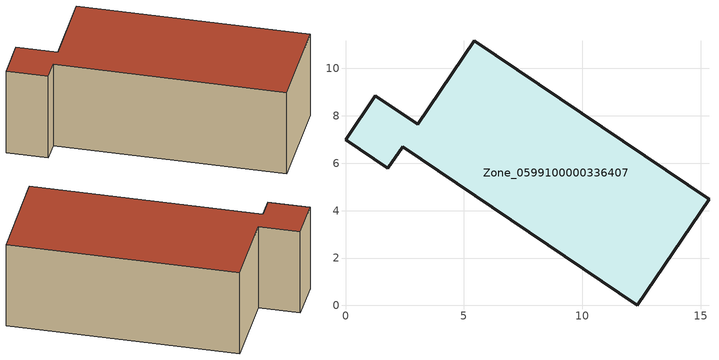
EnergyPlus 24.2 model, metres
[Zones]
Zone_0599100000336407
 floor ground (C_G): 15.34,4.48 12.31,0 2.41,6.71 1.79,5.79 0,6.99 1.26,8.85 3.05,7.64 5.44,11.18 z1.47
 wall outside (C_F): 3.05,7.64 1.26,8.85 0,6.99 1.79,5.79 2.41,6.71 12.31,0 15.34,4.48 5.44,11.18 3.05,7.64 z1.47:6.33
 roof outside (C_R): 15.34,4.48 5.44,11.18 3.05,7.64 1.26,8.85 0,6.99 1.79,5.79 2.41,6.71 12.31,0 z6.33
[BUILDING]
Pand.0599100000336407: North Axis=0; Terrain=City; Loads Convergence Tolerance Value=0.04; Temperature Convergence Tolerance Value=0.4; Solar Distribution=FullExterior; Maximum Number of Warmup Days=25; Minimum Number of Warmup Days=1
[Site:Location]
Rotterdam.The.Hague.AP_ZH_NLD Design_Conditions: Latitude=51.96; Longitude=4.45; Time Zone=1; Elevation=-4.5
[SITE:GROUNDTEMPERATURE:BUILDINGSURFACE]
18, 18, 18, 18, 18, 18, 18, 18, 18, 18, 18, 18
[MATERIAL] Thermal Absorptance=0.9; Solar Absorptance=0.7; Visible Absorptance=0.7
Name | Roughness | Thickness | Conductivity | Density | Specific Heat
G.TI.1975-1991 | MediumSmooth | 0.15 | 0.288461 | 540 | 1210
F.TI.1975-1991 | Rough | 0.3 | 0.230769 | 1920 | 840
R.TI.1975-1991 | MediumRough | 0.2 | 0.153846 | 1500 | 1000
[CONSTRUCTION]
C_G: G.TI.1975-1991
C_F: F.TI.1975-1991
C_R: R.TI.1975-1991
[ZONE]
Zone_0599100000336407: Type=1; Multiplier=1; Ceiling Height=Autocalculate; Volume=Autocalculate; Floor Area=autocalculate; Part of Total Floor Area=Yes
[ZONEINFILTRATION:DESIGNFLOWRATE]
Infil_Zone_0599100000336407: Zone or ZoneList or Space or SpaceList=Zone_0599100000336407; Schedule=AlwaysOn; Design Flow Rate Calculation Method=Flow/Area; Flow Rate per Floor Area=0.003; Constant Term Coefficient=1; Temperature Term Coefficient=0; Velocity Term Coefficient=0; Velocity Squared Term Coefficient=0
[HVACTEMPLATE:ZONE:IDEALLOADSAIRSYSTEM]
Zone_0599100000336407: Maximum Heating Supply Air Temperature=50; Minimum Cooling Supply Air Temperature=13; Maximum Heating Supply Air Humidity Ratio=0.0156; Minimum Cooling Supply Air Humidity Ratio=0.0077; Heating Limit=NoLimit; Cooling Limit=NoLimit; Dehumidification Control Type=ConstantSensibleHeatRatio; Cooling Sensible Heat Ratio=0.7; Dehumidification Setpoint=60; Humidification Control Type=None; Humidification Setpoint=30; Outdoor Air Method=None; Outdoor Air Flow Rate per Person=0.00944; Outdoor Air Flow Rate per Zone Floor Area=0; Outdoor Air Flow Rate per Zone=0; Demand Controlled Ventilation Type=None; Outdoor Air Economizer Type=NoEconomizer; Heat Recovery Type=None; Sensible Heat Recovery Effectiveness=0.7; Latent Heat Recovery Effectiveness=0.65
[ZONECONTROL:THERMOSTAT]
ThermostatControl_Zone_0599100000336407: Zone or ZoneList=Zone_0599100000336407; Control Type Schedule=DualSetpointControlType; Control 1=Thermostat_Zone_0599100000336407; Temperature Difference Between Cutout And Setpoint=0
[THERMOSTATSETPOINT:DUALSETPOINT]
Thermostat_Zone_0599100000336407: Heating Setpoint Temperature Schedule=HeatingSetpoint_Zone_0599100000336407; Cooling Setpoint Temperature Schedule=CoolingSetpoint_Zone_0599100000336407
[SCHEDULE:COMPACT]
HeatingSetpoint_Zone_0599100000336407: Through: 12/31, For: AllDays, Until: 24:00, 21
CoolingSetpoint_Zone_0599100000336407: Through: 12/31, For: AllDays, Until: 24:00, 24
DualSetpointControlType: Through: 12/31, For: AllDays, Until: 24:00, 4
AlwaysOn: Through: 12/31, For: AllDays, Until: 24:00, 1
